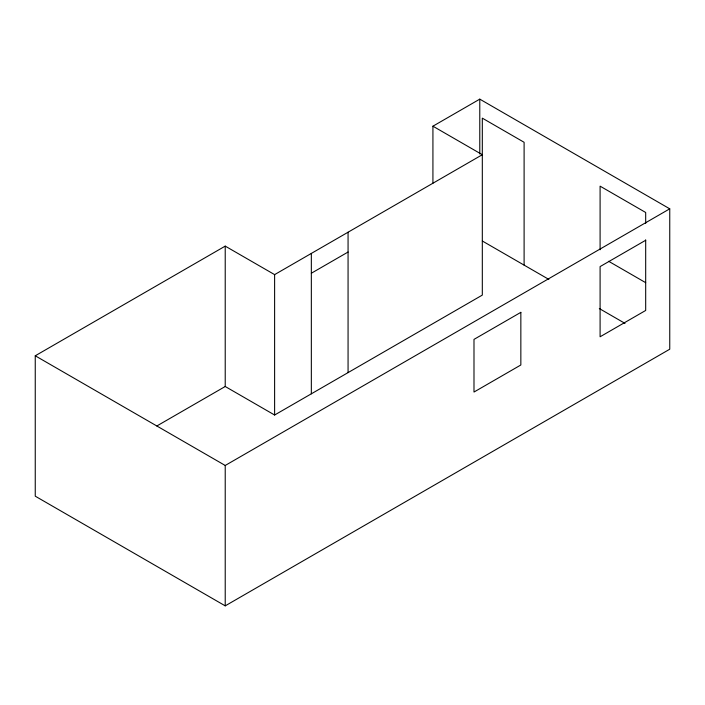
<?xml version="1.0" encoding="UTF-8"?>
<svg xmlns="http://www.w3.org/2000/svg" width="705" height="705" viewBox="0 0 705 705"><rect width="100%" height="100%" fill="white"/><g stroke="black" fill="none" stroke-linecap="round" stroke-linejoin="round"><path stroke-width="1.06" d="M432.923 126.195L479.779 99.141L669.75 208.821L669.75 349.213L225.221 605.859L35.25 496.179L35.25 355.787L225.221 246.115L274.615 274.624L482.317 154.712L432.923 126.195L432.923 183.229M311.337 273.24L348.067 252.037M156.827 425.987L225.221 386.499L274.615 415.016L482.317 295.104L482.317 118.149L524.106 142.287L524.106 265.124M35.25 355.787L225.221 465.467L669.75 208.821M645.683 240.264L600.096 266.587L600.096 336.779L645.683 310.456L645.683 239.894M608.644 261.282L645.683 282.67M482.317 240.995L548.86 279.409M599.312 308.543L625.009 323.383M645.683 223.441L645.683 212.478L600.096 186.155L600.096 249.764M479.779 99.141L479.779 153.981M348.067 232.218L348.067 372.61M311.337 253.421L311.337 393.813M274.615 274.624L274.615 415.016M225.221 246.115L225.221 386.499M225.221 465.467L225.221 605.859M520.845 312.341L473.989 339.387L473.989 392.042L520.845 364.987L520.845 312.341"/></g></svg>
